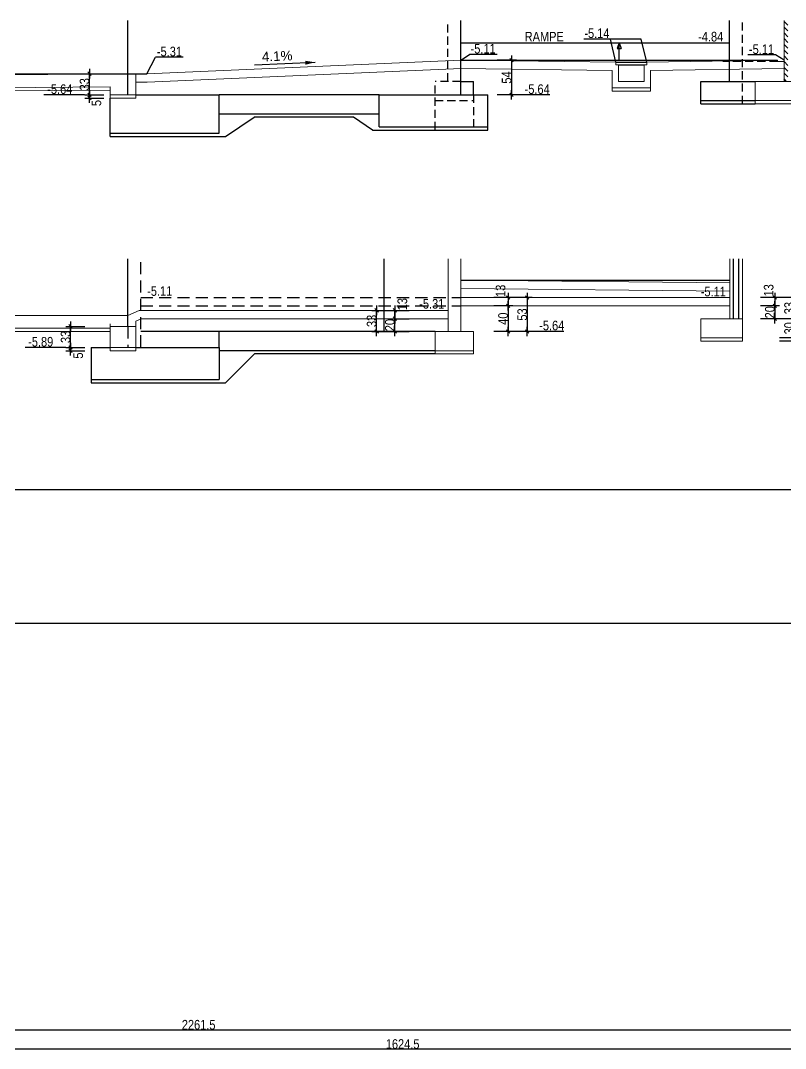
# Model space of a CAD drawing. Header units: centimetres. Extents: x -4990 to 114398, y -61489 to -12305.
# Drawn here: x 66099 to 67294, y -18215 to -16610 of the extents above; entities that cross this region are included whole.
import ezdxf
from ezdxf.enums import TextEntityAlignment as Align

# ---------------------------------------------------------------- set-up
doc = ezdxf.new("R2010")
doc.units = ezdxf.units.CM
doc.header["$LTSCALE"] = 0.5
doc.linetypes.add('CACHEX2', pattern=[19.05, 12.7, -6.35])
doc.layers.get('DEFPOINTS').update_dxf_attribs({"linetype": 'CONTINUOUS'})
for name, color, linetype in [('01_cote_gen', 4, 'CONTINUOUS'), ('01_linteaux', 2, 'CONTINUOUS'), ('01_poch_murs', 253, 'CONTINUOUS'), ('01_texte', 230, 'CONTINUOUS'), ('AA_COTES', 2, 'CONTINUOUS')]:
    doc.layers.add(name, color=color, linetype=linetype)
doc.layers.add('01_murs_coup', color=5, linetype='CONTINUOUS', lineweight=60)
doc.styles.add('ARIAL', font='arial.ttf')
doc.styles.add('ARIAL NA', font='ARIALN.TTF')
doc.styles.add('STYLE2', font='ARIALN.TTF')
doc.dimstyles.new('JB50', dxfattribs={"dimscale": 0.1, "dimtxt": 150, "dimasz": 15, "dimexe": 0.1, "dimexo": 0.1, "dimgap": 0.09, "dimtad": 1, "dimdec": 1, "dimdsep": 46, "dimtxsty": 'STYLE2', "dimblk1": 'BOND_G', "dimblk2": 'BOND_D', "dimsah": 1, "dimcen": 1.5, "dimdle": 0.01, "dimse1": 1, "dimse2": 1, "dimclrd": 4, "dimclre": 2, "dimclrt": 6, "dimazin": 2, "dimtfac": 2.333333, "dimtdec": 1, "dimtix": 1, "dimtmove": 2, "dimatfit": 3, "dimldrblk": 'BOND_G', "dimfxl": 1, "dimtolj": 1, "dimtzin": 0, "dimarcsym": 0})

# ---------------------------------------------------------------- blocks, each defined once
blk = doc.blocks.new('BOND_G')
at = {"layer": 'AA_COTES', "color": 0}
for p, q in [((0, -5), (0, 15)), ((5, 0), (-5, 0)), ((1.8, 1.8), (-1.8, -1.8))]:
    blk.add_line(p, q, dxfattribs=at)
blk = doc.blocks.new('BOND_D')
at = {"layer": 'AA_COTES', "color": 0}
for p, q in [((5, 0), (-5, 0)), ((-1.8, -1.8), (1.8, 1.8)), ((0, 5), (0, -15))]:
    blk.add_line(p, q, dxfattribs=at)
blk = doc.blocks.new('*D1304')
at = {"layer": '01_cote_gen', "color": 4, "lineweight": -2, "transparency": 16777216}
blk.add_line((65884.9, -18215.8), (67506.4, -18215.8), dxfattribs=at)
at = {"layer": 'DEFPOINTS', "color": 0, "transparency": 16777216}
for p in [(67507.9, -18215.8), (65883.4, -18238.3), (67507.9, -18389.5)]:
    blk.add_point(p, dxfattribs=at)
at = {"layer": '01_cote_gen', "color": 4, "lineweight": -2, "transparency": 16777216, "xscale": 1.5, "yscale": 1.5, "zscale": 1.5, "rotation": 180}
blk.add_blockref('BOND_G', (65883.4, -18215.8), dxfattribs=at)
at = {"layer": '01_cote_gen', "color": 4, "lineweight": -2, "transparency": 16777216, "xscale": 1.5, "yscale": 1.5, "zscale": 1.5}
blk.add_blockref('BOND_D', (67507.9, -18215.8), dxfattribs=at)
at = {"layer": '01_cote_gen', "color": 6, "transparency": 16777216, "insert": (66695.7, -18208.2), "char_height": 15, "attachment_point": 5, "style": 'STYLE2'}
blk.add_mtext('\\A1;1624.5', dxfattribs=at)
blk = doc.blocks.new('*D1305')
at = {"layer": '01_cote_gen', "color": 4, "lineweight": -2, "transparency": 16777216}
blk.add_line((65247.9, -18185.8), (67506.4, -18185.8), dxfattribs=at)
at = {"layer": 'DEFPOINTS', "color": 0, "transparency": 16777216}
for p in [(67507.9, -18185.8), (65246.4, -18351.1), (67507.9, -18395.7)]:
    blk.add_point(p, dxfattribs=at)
at = {"layer": '01_cote_gen', "color": 4, "lineweight": -2, "transparency": 16777216, "xscale": 1.5, "yscale": 1.5, "zscale": 1.5, "rotation": 180}
blk.add_blockref('BOND_G', (65246.4, -18185.8), dxfattribs=at)
at = {"layer": '01_cote_gen', "color": 4, "lineweight": -2, "transparency": 16777216, "xscale": 1.5, "yscale": 1.5, "zscale": 1.5}
blk.add_blockref('BOND_D', (67507.9, -18185.8), dxfattribs=at)
at = {"layer": '01_cote_gen', "color": 6, "transparency": 16777216, "insert": (66377.1, -18178.1), "char_height": 15, "attachment_point": 5, "style": 'STYLE2'}
blk.add_mtext('\\A1;2261.5', dxfattribs=at)
blk = doc.blocks.new('*D1355')
at = {"layer": '01_cote_gen', "color": 4, "lineweight": -2, "transparency": 16777216}
blk.add_line((66177, -17119), (66177, -17089), dxfattribs=at)
at = {"layer": 'DEFPOINTS', "color": 0, "transparency": 16777216}
for p in [(66177, -17087.5), (66247.7, -17087.5), (66250, -17120.5)]:
    blk.add_point(p, dxfattribs=at)
at = {"layer": '01_cote_gen', "color": 4, "lineweight": -2, "transparency": 16777216, "xscale": 1.5, "yscale": 1.5, "zscale": 1.5}
for name, p, rotation in [('BOND_D', (66177, -17087.5), 90), ('BOND_G', (66177, -17120.5), 270)]:
    blk.add_blockref(name, p, dxfattribs=dict(at, rotation=rotation))
at = {"layer": '01_cote_gen', "color": 6, "transparency": 16777216, "insert": (66169.3, -17104), "char_height": 15, "attachment_point": 5, "rotation": 90, "style": 'STYLE2'}
blk.add_mtext('\\A1;33', dxfattribs=at)
blk = doc.blocks.new('*D1356')
at = {"layer": '01_cote_gen', "color": 4, "lineweight": -2, "transparency": 16777216}
blk.add_line((66177, -17124), (66177, -17122), dxfattribs=at)
at = {"layer": 'DEFPOINTS', "color": 0, "transparency": 16777216}
for p in [(66177, -17120.5), (66235.8, -17120.5), (66235.8, -17125.5)]:
    blk.add_point(p, dxfattribs=at)
at = {"layer": '01_cote_gen', "color": 4, "lineweight": -2, "transparency": 16777216, "xscale": 1.5, "yscale": 1.5, "zscale": 1.5}
for name, p, rotation in [('BOND_D', (66177, -17120.5), 90), ('BOND_G', (66177, -17125.5), 270)]:
    blk.add_blockref(name, p, dxfattribs=dict(at, rotation=rotation))
at = {"layer": '01_cote_gen', "color": 6, "transparency": 16777216, "insert": (66189, -17133.1), "char_height": 15, "attachment_point": 5, "rotation": 90, "style": 'STYLE2'}
blk.add_mtext('\\A1;5', dxfattribs=at)
blk = doc.blocks.new('*D1357')
at = {"layer": '01_cote_gen', "color": 4, "lineweight": -2, "transparency": 16777216}
blk.add_line((67277, -17044), (67277, -17054), dxfattribs=at)
at = {"layer": 'DEFPOINTS', "color": 0, "transparency": 16777216}
for p in [(67206.7, -17042.5), (67206.7, -17055.5), (67277, -17055.5)]:
    blk.add_point(p, dxfattribs=at)
at = {"layer": '01_cote_gen', "color": 4, "lineweight": -2, "transparency": 16777216, "xscale": 1.5, "yscale": 1.5, "zscale": 1.5}
for name, p, rotation in [('BOND_G', (67277, -17042.5), 90), ('BOND_D', (67277, -17055.5), 270)]:
    blk.add_blockref(name, p, dxfattribs=dict(at, rotation=rotation))
at = {"layer": '01_cote_gen', "color": 6, "transparency": 16777216, "insert": (67267.5, -17031.3), "char_height": 15, "attachment_point": 5, "rotation": 90, "style": 'STYLE2'}
blk.add_mtext('\\A1;13', dxfattribs=at)
blk = doc.blocks.new('*D1358')
at = {"layer": '01_cote_gen', "color": 4, "lineweight": -2, "transparency": 16777216}
blk.add_line((67277, -17057), (67277, -17074), dxfattribs=at)
at = {"layer": 'DEFPOINTS', "color": 0, "transparency": 16777216}
for p in [(67206.7, -17055.5), (67206.7, -17075.5), (67277, -17075.5)]:
    blk.add_point(p, dxfattribs=at)
at = {"layer": '01_cote_gen', "color": 4, "lineweight": -2, "transparency": 16777216, "xscale": 1.5, "yscale": 1.5, "zscale": 1.5}
for name, p, rotation in [('BOND_G', (67277, -17055.5), 90), ('BOND_D', (67277, -17075.5), 270)]:
    blk.add_blockref(name, p, dxfattribs=dict(at, rotation=rotation))
at = {"layer": '01_cote_gen', "color": 6, "transparency": 16777216, "insert": (67269.4, -17065.5), "char_height": 15, "attachment_point": 5, "rotation": 90, "style": 'STYLE2'}
blk.add_mtext('\\A1;20', dxfattribs=at)
blk = doc.blocks.new('*D1359')
at = {"layer": '01_cote_gen', "color": 4, "lineweight": -2, "transparency": 16777216}
blk.add_line((67307, -17044), (67307, -17074), dxfattribs=at)
at = {"layer": 'DEFPOINTS', "color": 0, "transparency": 16777216}
for p in [(67284.5, -17042.5), (67284.5, -17075.5), (67307, -17075.5)]:
    blk.add_point(p, dxfattribs=at)
at = {"layer": '01_cote_gen', "color": 4, "lineweight": -2, "transparency": 16777216, "xscale": 1.5, "yscale": 1.5, "zscale": 1.5}
for name, p, rotation in [('BOND_G', (67307, -17042.5), 90), ('BOND_D', (67307, -17075.5), 270)]:
    blk.add_blockref(name, p, dxfattribs=dict(at, rotation=rotation))
at = {"layer": '01_cote_gen', "color": 6, "transparency": 16777216, "insert": (67299.4, -17059), "char_height": 15, "attachment_point": 5, "rotation": 90, "style": 'STYLE2'}
blk.add_mtext('\\A1;33', dxfattribs=at)
blk = doc.blocks.new('*D1360')
at = {"layer": '01_cote_gen', "color": 4, "lineweight": -2, "transparency": 16777216}
blk.add_line((67307, -17077), (67307, -17104), dxfattribs=at)
at = {"layer": 'DEFPOINTS', "color": 0, "transparency": 16777216}
for p in [(67196.2, -17075.5), (67196.2, -17105.5), (67307, -17105.5)]:
    blk.add_point(p, dxfattribs=at)
at = {"layer": '01_cote_gen', "color": 4, "lineweight": -2, "transparency": 16777216, "xscale": 1.5, "yscale": 1.5, "zscale": 1.5}
for name, p, rotation in [('BOND_G', (67307, -17075.5), 90), ('BOND_D', (67307, -17105.5), 270)]:
    blk.add_blockref(name, p, dxfattribs=dict(at, rotation=rotation))
at = {"layer": '01_cote_gen', "color": 6, "transparency": 16777216, "insert": (67299.4, -17090.5), "char_height": 15, "attachment_point": 5, "rotation": 90, "style": 'STYLE2'}
blk.add_mtext('\\A1;30', dxfattribs=at)
blk = doc.blocks.new('*D1361')
at = {"layer": '01_cote_gen', "color": 4, "lineweight": -2, "transparency": 16777216}
blk.add_line((67307, -17107), (67307, -17109), dxfattribs=at)
at = {"layer": 'DEFPOINTS', "color": 0, "transparency": 16777216}
for p in [(67219.2, -17105.5), (67219.2, -17110.5), (67307, -17110.5)]:
    blk.add_point(p, dxfattribs=at)
at = {"layer": '01_cote_gen', "color": 4, "lineweight": -2, "transparency": 16777216, "xscale": 1.5, "yscale": 1.5, "zscale": 1.5}
for name, p, rotation in [('BOND_G', (67307, -17105.5), 90), ('BOND_D', (67307, -17110.5), 270)]:
    blk.add_blockref(name, p, dxfattribs=dict(at, rotation=rotation))
at = {"layer": '01_cote_gen', "color": 6, "transparency": 16777216, "insert": (67317.5, -17118.7), "char_height": 15, "attachment_point": 5, "rotation": 90, "style": 'STYLE2'}
blk.add_mtext('\\A1;5', dxfattribs=at)
blk = doc.blocks.new('*D1362')
at = {"layer": '01_cote_gen', "color": 4, "lineweight": -2, "transparency": 16777216}
blk.add_line((66683.5, -17094), (66683.5, -17077), dxfattribs=at)
at = {"layer": 'DEFPOINTS', "color": 0, "transparency": 16777216}
for p in [(66683.5, -17075.5), (66700.9, -17075.5), (66700.9, -17095.5)]:
    blk.add_point(p, dxfattribs=at)
at = {"layer": '01_cote_gen', "color": 4, "lineweight": -2, "transparency": 16777216, "xscale": 1.5, "yscale": 1.5, "zscale": 1.5}
for name, p, rotation in [('BOND_D', (66683.5, -17075.5), 90), ('BOND_G', (66683.5, -17095.5), 270)]:
    blk.add_blockref(name, p, dxfattribs=dict(at, rotation=rotation))
at = {"layer": '01_cote_gen', "color": 6, "transparency": 16777216, "insert": (66675.8, -17085.5), "char_height": 15, "attachment_point": 5, "rotation": 90, "style": 'STYLE2'}
blk.add_mtext('\\A1;20', dxfattribs=at)
blk = doc.blocks.new('*D1363')
at = {"layer": '01_cote_gen', "color": 4, "lineweight": -2, "transparency": 16777216}
blk.add_line((66683.5, -17074), (66683.5, -17064), dxfattribs=at)
at = {"layer": 'DEFPOINTS', "color": 0, "transparency": 16777216}
for p in [(66683.5, -17062.5), (66691, -17062.5), (66691, -17075.5)]:
    blk.add_point(p, dxfattribs=at)
at = {"layer": '01_cote_gen', "color": 4, "lineweight": -2, "transparency": 16777216, "xscale": 1.5, "yscale": 1.5, "zscale": 1.5}
for name, p, rotation in [('BOND_D', (66683.5, -17062.5), 90), ('BOND_G', (66683.5, -17075.5), 270)]:
    blk.add_blockref(name, p, dxfattribs=dict(at, rotation=rotation))
at = {"layer": '01_cote_gen', "color": 6, "transparency": 16777216, "insert": (66695.3, -17052.9), "char_height": 15, "attachment_point": 5, "rotation": 90, "style": 'STYLE2'}
blk.add_mtext('\\A1;13', dxfattribs=at)
blk = doc.blocks.new('*D1364')
at = {"layer": '01_cote_gen', "color": 4, "lineweight": -2, "transparency": 16777216}
blk.add_line((66655.1, -17094), (66655.1, -17064), dxfattribs=at)
at = {"layer": 'DEFPOINTS', "color": 0, "transparency": 16777216}
for p in [(66655.1, -17062.5), (66700.1, -17062.5), (66694.7, -17095.5)]:
    blk.add_point(p, dxfattribs=at)
at = {"layer": '01_cote_gen', "color": 4, "lineweight": -2, "transparency": 16777216, "xscale": 1.5, "yscale": 1.5, "zscale": 1.5}
for name, p, rotation in [('BOND_D', (66655.1, -17062.5), 90), ('BOND_G', (66655.1, -17095.5), 270)]:
    blk.add_blockref(name, p, dxfattribs=dict(at, rotation=rotation))
at = {"layer": '01_cote_gen', "color": 6, "transparency": 16777216, "insert": (66647.4, -17079), "char_height": 15, "attachment_point": 5, "rotation": 90, "style": 'STYLE2'}
blk.add_mtext('\\A1;33', dxfattribs=at)
blk = doc.blocks.new('*D1365')
at = {"layer": '01_cote_gen', "color": 4, "lineweight": -2, "transparency": 16777216}
blk.add_line((66860.4, -17044), (66860.4, -17054), dxfattribs=at)
at = {"layer": 'DEFPOINTS', "color": 0, "transparency": 16777216}
for p in [(66809.2, -17042.5), (66809.2, -17055.5), (66860.4, -17055.5)]:
    blk.add_point(p, dxfattribs=at)
at = {"layer": '01_cote_gen', "color": 4, "lineweight": -2, "transparency": 16777216, "xscale": 1.5, "yscale": 1.5, "zscale": 1.5}
for name, p, rotation in [('BOND_G', (66860.4, -17042.5), 90), ('BOND_D', (66860.4, -17055.5), 270)]:
    blk.add_blockref(name, p, dxfattribs=dict(at, rotation=rotation))
at = {"layer": '01_cote_gen', "color": 6, "transparency": 16777216, "insert": (66848.7, -17032), "char_height": 15, "attachment_point": 5, "rotation": 90, "style": 'STYLE2'}
blk.add_mtext('\\A1;13', dxfattribs=at)
blk = doc.blocks.new('*D1366')
at = {"layer": '01_cote_gen', "color": 4, "lineweight": -2, "transparency": 16777216}
blk.add_line((66860.4, -17057), (66860.4, -17094), dxfattribs=at)
at = {"layer": 'DEFPOINTS', "color": 0, "transparency": 16777216}
for p in [(66817.5, -17055.5), (66806.4, -17095.5), (66860.4, -17095.5)]:
    blk.add_point(p, dxfattribs=at)
at = {"layer": '01_cote_gen', "color": 4, "lineweight": -2, "transparency": 16777216, "xscale": 1.5, "yscale": 1.5, "zscale": 1.5}
for name, p, rotation in [('BOND_G', (66860.4, -17055.5), 90), ('BOND_D', (66860.4, -17095.5), 270)]:
    blk.add_blockref(name, p, dxfattribs=dict(at, rotation=rotation))
at = {"layer": '01_cote_gen', "color": 6, "transparency": 16777216, "insert": (66852.7, -17075.5), "char_height": 15, "attachment_point": 5, "rotation": 90, "style": 'STYLE2'}
blk.add_mtext('\\A1;40', dxfattribs=at)
blk = doc.blocks.new('*D1367')
at = {"layer": '01_cote_gen', "color": 4, "lineweight": -2, "transparency": 16777216}
blk.add_line((66890.3, -17044), (66890.3, -17094), dxfattribs=at)
at = {"layer": 'DEFPOINTS', "color": 0, "transparency": 16777216}
for p in [(66819.4, -17042.5), (66806.4, -17095.5), (66890.3, -17095.5)]:
    blk.add_point(p, dxfattribs=at)
at = {"layer": '01_cote_gen', "color": 4, "lineweight": -2, "transparency": 16777216, "xscale": 1.5, "yscale": 1.5, "zscale": 1.5}
for name, p, rotation in [('BOND_G', (66890.3, -17042.5), 90), ('BOND_D', (66890.3, -17095.5), 270)]:
    blk.add_blockref(name, p, dxfattribs=dict(at, rotation=rotation))
at = {"layer": '01_cote_gen', "color": 6, "transparency": 16777216, "insert": (66882.6, -17069), "char_height": 15, "attachment_point": 5, "rotation": 90, "style": 'STYLE2'}
blk.add_mtext('\\A1;53', dxfattribs=at)
blk = doc.blocks.new('*D1377')
at = {"layer": '01_cote_gen', "color": 4, "lineweight": -2, "transparency": 16777216}
blk.add_line((67360.3, -16673.5), (67360.3, -16703.5), dxfattribs=at)
at = {"layer": 'DEFPOINTS', "color": 0, "transparency": 16777216}
for p in [(67291.4, -16672), (67291.4, -16705), (67360.3, -16705)]:
    blk.add_point(p, dxfattribs=at)
at = {"layer": '01_cote_gen', "color": 4, "lineweight": -2, "transparency": 16777216, "xscale": 1.5, "yscale": 1.5, "zscale": 1.5}
for name, p, rotation in [('BOND_G', (67360.3, -16672), 90), ('BOND_D', (67360.3, -16705), 270)]:
    blk.add_blockref(name, p, dxfattribs=dict(at, rotation=rotation))
at = {"layer": '01_cote_gen', "color": 6, "transparency": 16777216, "insert": (67352.6, -16688.5), "char_height": 15, "attachment_point": 5, "rotation": 90, "style": 'STYLE2'}
blk.add_mtext('\\A1;33', dxfattribs=at)
blk = doc.blocks.new('*D1379')
at = {"layer": '01_cote_gen', "color": 4, "lineweight": -2, "transparency": 16777216}
blk.add_line((66865.8, -16673.5), (66865.8, -16724.5), dxfattribs=at)
at = {"layer": 'DEFPOINTS', "color": 0, "transparency": 16777216}
for p in [(66837.7, -16672), (66828.9, -16726), (66865.8, -16726)]:
    blk.add_point(p, dxfattribs=at)
at = {"layer": '01_cote_gen', "color": 4, "lineweight": -2, "transparency": 16777216, "xscale": 1.5, "yscale": 1.5, "zscale": 1.5}
for name, p, rotation in [('BOND_G', (66865.8, -16672), 90), ('BOND_D', (66865.8, -16726), 270)]:
    blk.add_blockref(name, p, dxfattribs=dict(at, rotation=rotation))
at = {"layer": '01_cote_gen', "color": 6, "transparency": 16777216, "insert": (66858.2, -16699), "char_height": 15, "attachment_point": 5, "rotation": 90, "style": 'STYLE2'}
blk.add_mtext('\\A1;54', dxfattribs=at)
blk = doc.blocks.new('*D1380')
at = {"layer": '01_cote_gen', "color": 4, "lineweight": -2, "transparency": 16777216}
blk.add_line((66206.6, -16724.5), (66206.6, -16694.5), dxfattribs=at)
at = {"layer": 'DEFPOINTS', "color": 0, "transparency": 16777216}
for p in [(66206.6, -16693), (66248.9, -16693), (66242.6, -16726)]:
    blk.add_point(p, dxfattribs=at)
at = {"layer": '01_cote_gen', "color": 4, "lineweight": -2, "transparency": 16777216, "xscale": 1.5, "yscale": 1.5, "zscale": 1.5}
for name, p, rotation in [('BOND_D', (66206.6, -16693), 90), ('BOND_G', (66206.6, -16726), 270)]:
    blk.add_blockref(name, p, dxfattribs=dict(at, rotation=rotation))
at = {"layer": '01_cote_gen', "color": 6, "transparency": 16777216, "insert": (66198.9, -16709.5), "char_height": 15, "attachment_point": 5, "rotation": 90, "style": 'STYLE2'}
blk.add_mtext('\\A1;33', dxfattribs=at)
blk = doc.blocks.new('*D1381')
at = {"layer": '01_cote_gen', "color": 4, "lineweight": -2, "transparency": 16777216}
blk.add_line((66206.6, -16729.5), (66206.6, -16727.5), dxfattribs=at)
at = {"layer": 'DEFPOINTS', "color": 0, "transparency": 16777216}
for p in [(66206.6, -16726), (66250.7, -16726), (66250.7, -16731)]:
    blk.add_point(p, dxfattribs=at)
at = {"layer": '01_cote_gen', "color": 4, "lineweight": -2, "transparency": 16777216, "xscale": 1.5, "yscale": 1.5, "zscale": 1.5}
for name, p, rotation in [('BOND_D', (66206.6, -16726), 90), ('BOND_G', (66206.6, -16731), 270)]:
    blk.add_blockref(name, p, dxfattribs=dict(at, rotation=rotation))
at = {"layer": '01_cote_gen', "color": 6, "transparency": 16777216, "insert": (66217.5, -16738.8), "char_height": 15, "attachment_point": 5, "rotation": 90, "style": 'STYLE2'}
blk.add_mtext('\\A1;5', dxfattribs=at)

msp = doc.modelspace()

# ---------------------------------------------------------------- hatches: boundary and pattern name
at = {"layer": '01_poch_murs'}
h = msp.add_hatch(dxfattribs=at)
h.set_pattern_fill('ANSI31', color=256, scale=2, angle=-90)
h.set_pattern_definition([(315, (0, 1180.982), (4.49012806, 4.49012806), [])])
h.paths.add_polyline_path([(67297.403, -16610.018), (67291.403, -16610.018), (67291.403, -16705.018), (67297.403, -16705.018)])
h.paths.add_polyline_path([(67311.403, -16610.018), (67305.403, -16610.018), (67305.403, -16705.018), (67311.403, -16705.018)])

# ---------------------------------------------------------------- linework, layer by layer
at = {"layer": '01_cote_gen'}
for p, q in [((66786.72, -17015.531), (67206.729, -17015.531)), ((65192.391, -17342.001), (67426.312, -17342.001)), ((65192.391, -17551.001), (67426.312, -17551.001))]:
    msp.add_line(p, q, dxfattribs=at)
at = {"layer": '01_linteaux'}
for p, q in [((66266.415, -16726.018), (66266.415, -16610.018)), ((66786.401, -16726.018), (66786.401, -16610.018)), ((67206.41, -16705.018), (67206.41, -16610.018)), ((66786.401, -16645.018), (67206.41, -16645.018)), ((67033.902, -16645.018), (67030.843, -16653.58)), ((67030.843, -16653.58), (67036.961, -16653.58)), ((67033.902, -16672.018), (67033.902, -16645.018)), ((67033.902, -16645.018), (67036.961, -16653.58)), ((66786.401, -16672.018), (67281.403, -16672.018)), ((67028.921, -16675.018), (67076.921, -16675.018)), ((67032.921, -16679.018), (67072.921, -16679.018)), ((65903.407, -16693.018), (66296.405, -16693.018)), ((66786.401, -16705.018), (66806.401, -16705.018)), ((66806.401, -16726.018), (66806.401, -16705.018)), ((67161.41, -16705.018), (67246.403, -16705.018)), ((67161.41, -16740.018), (67161.41, -16705.018)), ((66238.903, -16791.018), (66238.903, -16731.018)), ((66278.903, -16726.018), (66408.908, -16726.018)), ((66408.908, -16786.018), (66408.908, -16726.018)), ((66658.901, -16726.018), (66408.908, -16726.018)), ((66658.901, -16776.018), (66658.901, -16726.018)), ((66658.901, -16726.018), (66828.901, -16726.018)), ((66828.901, -16781.018), (66828.901, -16726.018)), ((67161.41, -16735.018), (67246.403, -16735.018)), ((67161.41, -16740.018), (67246.403, -16740.018)), ((66658.901, -16756.018), (66408.908, -16756.018)), ((66418.908, -16791.018), (66463.908, -16761.018)), ((66618.901, -16761.018), (66463.908, -16761.018)), ((66648.901, -16781.018), (66618.901, -16761.018)), ((66238.903, -16786.018), (66408.908, -16786.018)), ((66648.901, -16781.018), (66828.901, -16781.018)), ((66658.901, -16776.018), (66828.901, -16776.018)), ((66238.903, -16791.018), (66418.908, -16791.018)), ((66266.405, -17087.531), (66266.405, -16982.051)), ((66666.73, -17095.531), (66666.73, -16982.051)), ((67212.729, -17075.531), (67212.729, -16982.051)), ((67220.729, -17075.531), (67220.729, -16982.051)), ((66409.224, -17095.531), (66286.724, -17095.531)), ((66746.401, -17095.531), (66409.224, -17095.531)), ((66409.224, -17120.531), (66409.224, -17095.531)), ((66209.224, -17120.531), (66238.903, -17120.531)), ((66209.224, -17120.531), (66209.224, -17175.531)), ((66278.903, -17120.531), (66409.224, -17120.531)), ((66409.224, -17120.531), (66409.224, -17170.531)), ((66746.401, -17125.531), (66409.224, -17125.531)), ((66419.224, -17175.531), (66464.224, -17130.531)), ((66746.401, -17130.531), (66464.224, -17130.531)), ((66209.224, -17170.531), (66409.224, -17170.531)), ((66209.224, -17175.531), (66419.224, -17175.531))]:
    msp.add_line(p, q, dxfattribs=at)
at = {"layer": '01_linteaux', "linetype": 'CACHEX2', "ltscale": 2}
for p, q in [((66766.401, -16705.018), (66766.401, -16610.018)), ((67226.41, -16740.018), (67226.41, -16610.018)), ((67196.41, -16674.018), (67196.41, -16672.018)), ((67281.403, -16674.018), (67196.41, -16674.018)), ((66746.401, -16781.018), (66746.401, -16705.018)), ((66786.401, -16705.018), (66746.401, -16705.018)), ((66746.401, -16735.018), (66806.401, -16735.018)), ((66806.401, -16726.018), (66806.401, -16781.018))]:
    msp.add_line(p, q, dxfattribs=at)
at = {"layer": '01_linteaux', "linetype": 'CACHEX2', "ltscale": 3}
for p, q in [((66286.724, -17120.531), (66286.724, -16982.051)), ((66286.724, -17042.531), (66786.72, -17042.531)), ((66286.724, -17055.531), (66786.72, -17055.531)), ((66266.405, -17087.531), (66266.405, -17120.531))]:
    msp.add_line(p, q, dxfattribs=at)
at = {"layer": '01_murs_coup', "linetype": 'Continuous', "lineweight": 0}
for p, q in [((67291.403, -16705.018), (67291.403, -16610.018)), ((66296.405, -16693.018), (66786.401, -16672.018)), ((67028.921, -16675.018), (66786.401, -16672.018)), ((67028.921, -16679.018), (67028.921, -16675.018)), ((67076.921, -16675.018), (67281.403, -16672.018)), ((67076.921, -16679.018), (67076.921, -16675.018)), ((67281.403, -16674.018), (67281.403, -16672.018)), ((67281.403, -16674.018), (67291.403, -16674.018)), ((66296.736, -16706.016), (66786.958, -16685.006)), ((67022.921, -16687.945), (66786.24, -16685.017)), ((67022.921, -16720.018), (67022.921, -16687.945)), ((67028.921, -16679.018), (67032.921, -16679.018)), ((67032.921, -16705.018), (67032.921, -16679.018)), ((67072.921, -16679.018), (67076.921, -16679.018)), ((67072.921, -16705.018), (67072.921, -16679.018)), ((67082.921, -16687.936), (67291.584, -16685.017)), ((67082.921, -16720.018), (67082.921, -16687.936)), ((66051.403, -16695.018), (66296.405, -16693.018)), ((66278.903, -16731.018), (66278.903, -16693.161)), ((66278.903, -16706.162), (66296.736, -16706.016)), ((67072.921, -16705.018), (67032.921, -16705.018)), ((67246.403, -16705.018), (67311.403, -16705.018)), ((67246.403, -16740.018), (67246.403, -16705.018)), ((66051.403, -16715.019), (66238.903, -16713.488)), ((66051.403, -16720.019), (66238.903, -16718.489)), ((66238.903, -16731.018), (66238.903, -16713.488)), ((67082.921, -16715.018), (67022.921, -16715.018)), ((67082.921, -16720.018), (67022.921, -16720.018)), ((66278.903, -16726.018), (66238.903, -16726.018)), ((66278.903, -16731.018), (66238.903, -16731.018)), ((67246.403, -16735.018), (67311.403, -16735.018)), ((67246.403, -16740.018), (67311.403, -16740.018)), ((66766.72, -17095.531), (66766.72, -16982.051)), ((66786.72, -17095.531), (66786.72, -16982.051)), ((67206.729, -17075.531), (67206.729, -16982.051)), ((67226.729, -17110.531), (67226.729, -16982.051)), ((66786.601, -17028.531), (67206.61, -17032.37)), ((66786.72, -17015.531), (67206.729, -17019.37)), ((66786.72, -17042.531), (67206.729, -17042.531)), ((66786.72, -17055.531), (67206.729, -17055.531)), ((66266.405, -17070.531), (65759.72, -17070.531)), ((66266.405, -17070.531), (66284.405, -17062.531)), ((66278.903, -17079.203), (66287.164, -17075.531)), ((66284.405, -17062.531), (66766.72, -17062.531)), ((66287.164, -17075.531), (66766.72, -17075.531)), ((67161.729, -17075.531), (67226.729, -17075.531)), ((67161.729, -17110.531), (67161.729, -17075.531)), ((65788.903, -17090.531), (66238.903, -17090.531)), ((66238.903, -17087.531), (66238.903, -17083.531)), ((66238.903, -17125.531), (66238.903, -17087.531)), ((66238.903, -17087.531), (66278.903, -17087.531)), ((66278.903, -17087.531), (66278.903, -17079.203)), ((66278.903, -17125.531), (66278.903, -17087.531)), ((65788.903, -17095.531), (66238.903, -17095.531)), ((66746.401, -17130.531), (66746.401, -17095.531)), ((66746.401, -17095.531), (66806.401, -17095.531)), ((66806.401, -17130.531), (66806.401, -17095.531)), ((67161.729, -17105.531), (67226.729, -17105.531)), ((66238.903, -17120.531), (66278.903, -17120.531)), ((67161.729, -17110.531), (67226.729, -17110.531)), ((66238.903, -17125.531), (66278.903, -17125.531)), ((66746.401, -17125.531), (66806.401, -17125.531)), ((66746.401, -17130.531), (66806.401, -17130.531))]:
    msp.add_line(p, q, dxfattribs=at)
at = {"layer": '01_texte'}
for p, q in [((67068.357, -16639.1), (66978.637, -16639.1)), ((67028.921, -16675.018), (67020.357, -16639.1)), ((67076.921, -16675.018), (67068.357, -16639.1)), ((66296.405, -16693.018), (66309.91, -16667.267)), ((66353.147, -16667.267), (66309.91, -16667.267)), ((66464.316, -16679.299), (66559.001, -16675.241)), ((66786.401, -16672.018), (66799.906, -16662.825)), ((66843.143, -16662.825), (66799.906, -16662.825)), ((67277.898, -16663.651), (67234.661, -16663.651)), ((67291.403, -16672.018), (67277.898, -16663.651)), ((66199.064, -16726.018), (66135.528, -16726.018)), ((66925.697, -16726.018), (66873.32, -16726.018)), ((66947.466, -17095.531), (66897.765, -17095.531)), ((66169.487, -17120.531), (66105.951, -17120.531))]:
    msp.add_line(p, q, dxfattribs=at)
for points in [[(66559.001, -16675.241), (66543.518, -16672.797), (66543.651, -16675.899)], [(66559.001, -16675.241), (66543.784, -16679.002), (66543.651, -16675.899)]]:
    msp.add_solid(points, dxfattribs=at)

# ---------------------------------------------------------------- texts
at = {"layer": '01_texte', "style": 'ARIAL NA'}
for s, p in [('-5.14', (66979.553, -16637.308)), ('RAMPE', (66886.361, -16642.637)), ('-4.84', (67157.298, -16642.637)), ('-5.31', (66311.9, -16665.908)), ('-5.11', (66801.897, -16661.466)), ('-5.11', (67236.651, -16662.292)), ('-5.64', (66140.68, -16724.563)), ('-5.64', (66886.287, -16724.563)), ('-5.11', (66296.717, -17039.812)), ('-5.11', (67161.354, -17040.673)), ('-5.31', (66721.691, -17059.758)), ('-5.64', (66909.069, -17093.658)), ('-5.89', (66110.831, -17119.076))]:
    msp.add_text(s, height=15, dxfattribs=at).set_placement(p)
at = {"layer": '01_texte', "style": 'ARIAL'}
msp.add_text('  4.1%%%', height=15, rotation=2.45405, dxfattribs=at).set_placement((66494.423, -16677.715), align=Align.BOTTOM_CENTER)

# ---------------------------------------------------------------- dimensions: what is measured, and where the dimension line sits
at = {"layer": '01_cote_gen'}
for base, p1, p2, picture, middle in [((66865.82, -16726.018), (66837.722, -16672.018), (66828.901, -16726.018), '*D1379', (66858.183, -16699.018)), ((67360.316, -16705.018), (67291.403, -16672.018), (67291.403, -16705.018), '*D1377', (67352.648, -16688.518)), ((66206.564, -16693.018), (66242.576, -16726.018), (66248.881, -16693.018), '*D1380', (66198.896, -16709.518)), ((66890.265, -17095.531), (66819.363, -17042.531), (66806.401, -17095.531), '*D1367', (66882.597, -17069.031)), ((67307.037, -17075.531), (67284.54, -17042.531), (67284.54, -17075.531), '*D1359', (67299.369, -17059.031)), ((66655.095, -17062.531), (66694.674, -17095.531), (66700.142, -17062.531), '*D1364', (66647.428, -17079.031)), ((66860.411, -17095.531), (66817.497, -17055.531), (66806.401, -17095.531), '*D1366', (66852.744, -17075.531)), ((67277.04, -17075.531), (67206.729, -17055.531), (67206.729, -17075.531), '*D1358', (67269.373, -17065.531)), ((66683.477, -17075.531), (66700.923, -17095.531), (66700.923, -17075.531), '*D1362', (66675.81, -17085.531)), ((67307.037, -17105.531), (67196.18, -17075.531), (67196.18, -17105.531), '*D1360', (67299.369, -17090.531)), ((66176.987, -17087.531), (66249.959, -17120.531), (66247.667, -17087.531), '*D1355', (66169.319, -17104.031))]:
    dim = msp.add_linear_dim(base=base, p1=p1, p2=p2, angle=90, dimstyle='JB50', dxfattribs=at)
    dim.commit()
    dim.dimension.update_dxf_attribs({"geometry": picture, "text_midpoint": middle})
for base, p1, p2, picture, middle in [((66206.564, -16726.018), (66250.675, -16731.018), (66250.675, -16726.018), '*D1381', (66217.548, -16738.793)), ((66860.411, -17055.531), (66809.234, -17042.531), (66809.234, -17055.531), '*D1365', (66848.746, -17031.982)), ((67277.04, -17055.531), (67206.729, -17042.531), (67206.729, -17055.531), '*D1357', (67267.521, -17031.265)), ((66683.477, -17062.531), (66690.977, -17075.531), (66690.977, -17062.531), '*D1363', (66695.338, -17052.896)), ((67307.037, -17110.531), (67219.21, -17105.531), (67219.21, -17110.531), '*D1361', (67317.466, -17118.746)), ((66176.987, -17120.531), (66235.757, -17125.531), (66235.757, -17120.531), '*D1356', (66189.009, -17133.124))]:
    dim = msp.add_linear_dim(base=base, p1=p1, p2=p2, angle=90, dimstyle='JB50', dxfattribs=at)
    dim.commit()
    dim.dimension.update_dxf_attribs({"geometry": picture, "text_midpoint": middle, "dimtype": 160})
for base, p1, p2, picture, middle in [((67507.896, -18185.784), (65246.395, -18351.15), (67507.896, -18395.662), '*D1305', (66377.145, -18178.116)), ((67507.896, -18215.84), (65883.407, -18238.34), (67507.896, -18389.511), '*D1304', (66695.652, -18208.172))]:
    dim = msp.add_linear_dim(base=base, p1=p1, p2=p2, dimstyle='JB50', dxfattribs=at)
    dim.commit()
    dim.dimension.update_dxf_attribs({"geometry": picture, "text_midpoint": middle})

doc.saveas('drawing.dxf')
